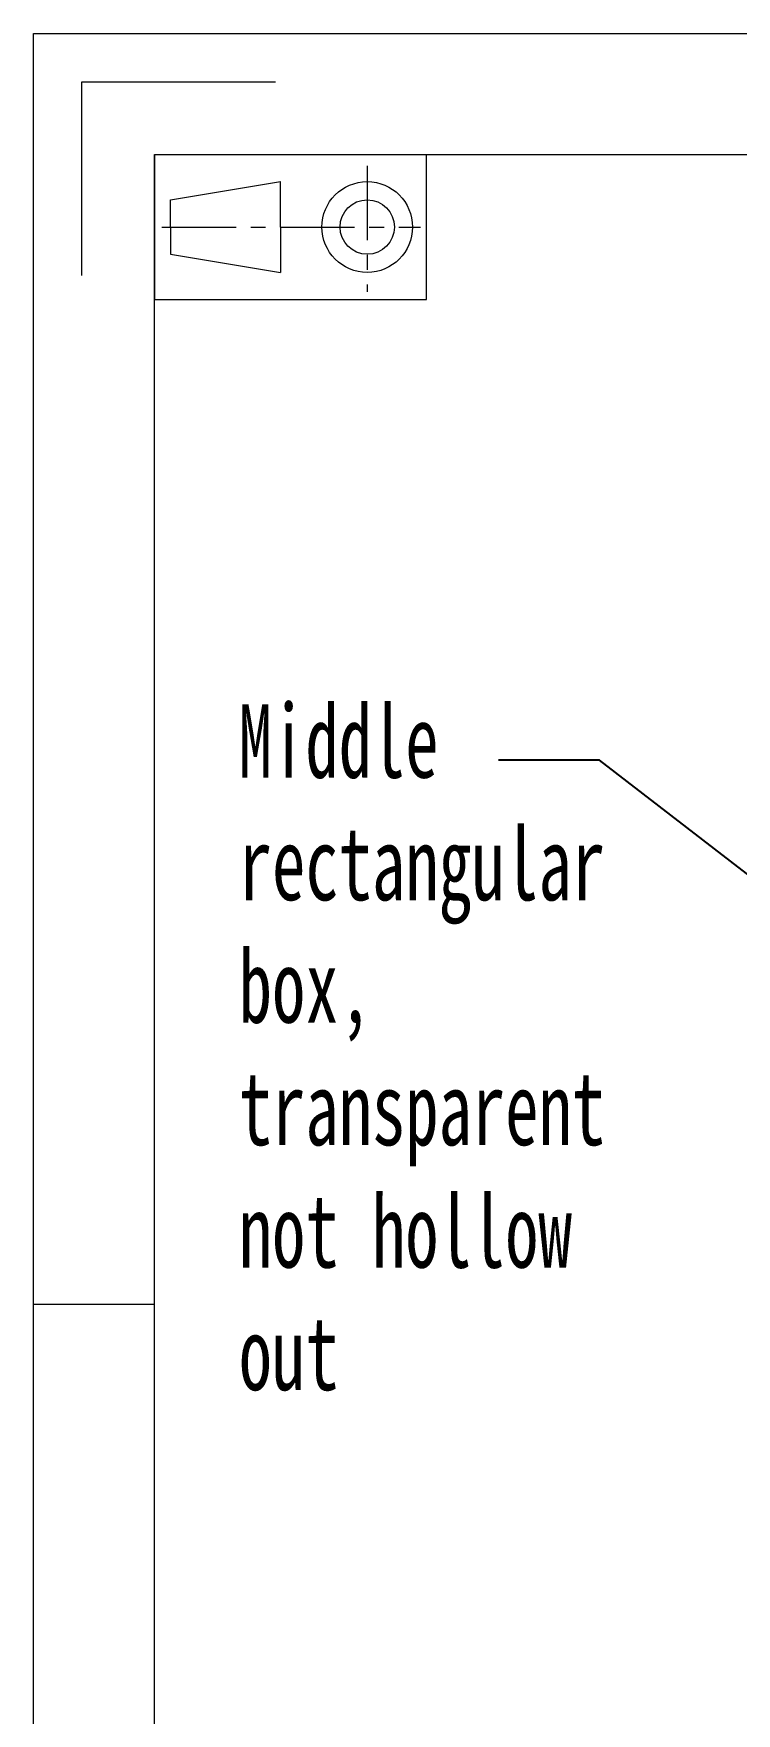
# Model space of a CAD drawing. Header units: millimetres. Extents: x 3628 to 3947, y -242 to -17.
# Drawn here: x 3627.9 to 3690.3, y -165.9 to -16.8 of the extents above; entities that cross this region are included whole.
import ezdxf

# ---------------------------------------------------------------- set-up
doc = ezdxf.new("R2010")
doc.units = ezdxf.units.MM
doc.header["$LTSCALE"] = 16.334999
for name, pattern in [('CENTER', [0.6, 0.375, -0.075, 0.075, -0.075]), ('CENTERX2', [20.32, 12.7, -2.54, 2.54, -2.54]), ('点画线', [18, 12, -2, 2, -2])]:
    doc.linetypes.add(name, pattern=pattern)
doc.layers.get('0').update_dxf_attribs({"lineweight": 18})
doc.layers.add('DEFAULT_1', color=7, linetype='CENTER', lineweight=18)
doc.layers.add('中心线层', color=1, linetype='点画线', lineweight=18)
doc.styles.get("Standard").update_dxf_attribs({"font": '', "width": 0.667})
doc.styles.get('Standard').set_extended_font_data('仿宋')
doc.dimstyles.get("Standard").update_dxf_attribs({"dimtxt": 2.5, "dimasz": 3, "dimexe": 1.25, "dimexo": 0.125, "dimtad": 1, "dimdsep": 46, "dimtxsty": 'Standard', "dimblk": '_CAXARROW', "dimcen": 0.09, "dimdle": 6, "dimadec": 0, "dimazin": 0, "dimtfac": 1, "dimtofl": 0, "dimtmove": 0, "dimatfit": 3, "dimfxl": 0, "dimtolj": 1, "dimarcsym": 0})

# ---------------------------------------------------------------- blocks, each defined once
blk = doc.blocks.new('96_1')
at = {"color": 7, "linetype": 'Continuous'}
for p, q in [((-11.25, 6), (-11.25, -6)), ((11.25, -6), (11.25, 6)), ((-9.93, 2.25), (-0.82, 3.75)), ((-0.82, 0), (-0.82, 3.75)), ((-9.93, 0), (-9.93, 2.25)), ((-9.93, 0), (-9.93, -2.25)), ((-0.82, 0), (-0.82, -3.75)), ((-9.93, -2.25), (-0.82, -3.75)), ((-11.25, -6), (11.25, -6))]:
    blk.add_line(p, q, dxfattribs=at)
for radius in [3.75, 2.25]:
    blk.add_circle((6.34, 0), radius, dxfattribs=at)
at = {"layer": 'DEFAULT_1', "color": 1, "linetype": 'CENTER'}
for p, q in [((6.34, 5.05), (6.34, -5.36)), ((-10.64, 0), (10.74, 0))]:
    blk.add_line(p, q, dxfattribs=at)
blk = doc.blocks.new('_CAXARROW')
blk.add_hatch(color=0).paths.add_polyline_path([(0, 0), (-1, 0.125), (-1, -0.125)], flags=0)

msp = doc.modelspace()

# ---------------------------------------------------------------- linework, layer by layer
at = {"color": 7, "linetype": 'Continuous'}
for p, q in [((3627.90403, -242.33268), (3627.90403, -16.84528)), ((3627.90403, -16.84528), (3946.80764, -16.84528)), ((3632.19903, -38.32027), (3632.19903, -21.14028)), ((3632.19903, -21.14028), (3649.37902, -21.14028)), ((3638.64153, -231.59519), (3638.64153, -27.58278)), ((3638.64153, -27.58278), (3936.07014, -27.58278)), ((3627.90403, -129.58898), (3638.64153, -129.58898))]:
    msp.add_line(p, q, dxfattribs=at)

# ---------------------------------------------------------------- block references
at = {"color": 2, "linetype": 'Continuous', "xscale": 1.073749515738545, "yscale": 1.073749515738545, "zscale": 1.073749515738545}
msp.add_blockref('96_1', (3650.73194, -34.00862), dxfattribs=at)

# ---------------------------------------------------------------- texts
at = {"layer": '中心线层', "linetype": 'CENTERX2', "insert": (3646.12529, -76.35759), "char_height": 6.5199084, "width": 39.1648924, "attachment_point": 1}
msp.add_mtext('Middle rectangular box, transparent not hollow out', dxfattribs=at)
at = {"layer": '中心线层', "linetype": 'CENTERX2', "insert": (3668.57237, -82.56148), "char_height": 2.5, "attachment_point": 9}
msp.add_mtext('\\A1;', dxfattribs=at)

# ---------------------------------------------------------------- leaders
at = {"layer": '中心线层', "linetype": 'CENTERX2'}
msp.add_leader([(3720.43883, -113.95469), (3678.16462, -81.31148), (3669.19737, -81.31148)], dimstyle='Standard', override={"dimgap": 0.625, "dimtad": 0, "dimtih": 1, "dimtoh": 1, "dimdec": 4, "dimzin": 0, "dimtdec": 4, "dimtzin": 0, "dimarcsym": 1}, dxfattribs=at)

doc.saveas('drawing.dxf')
